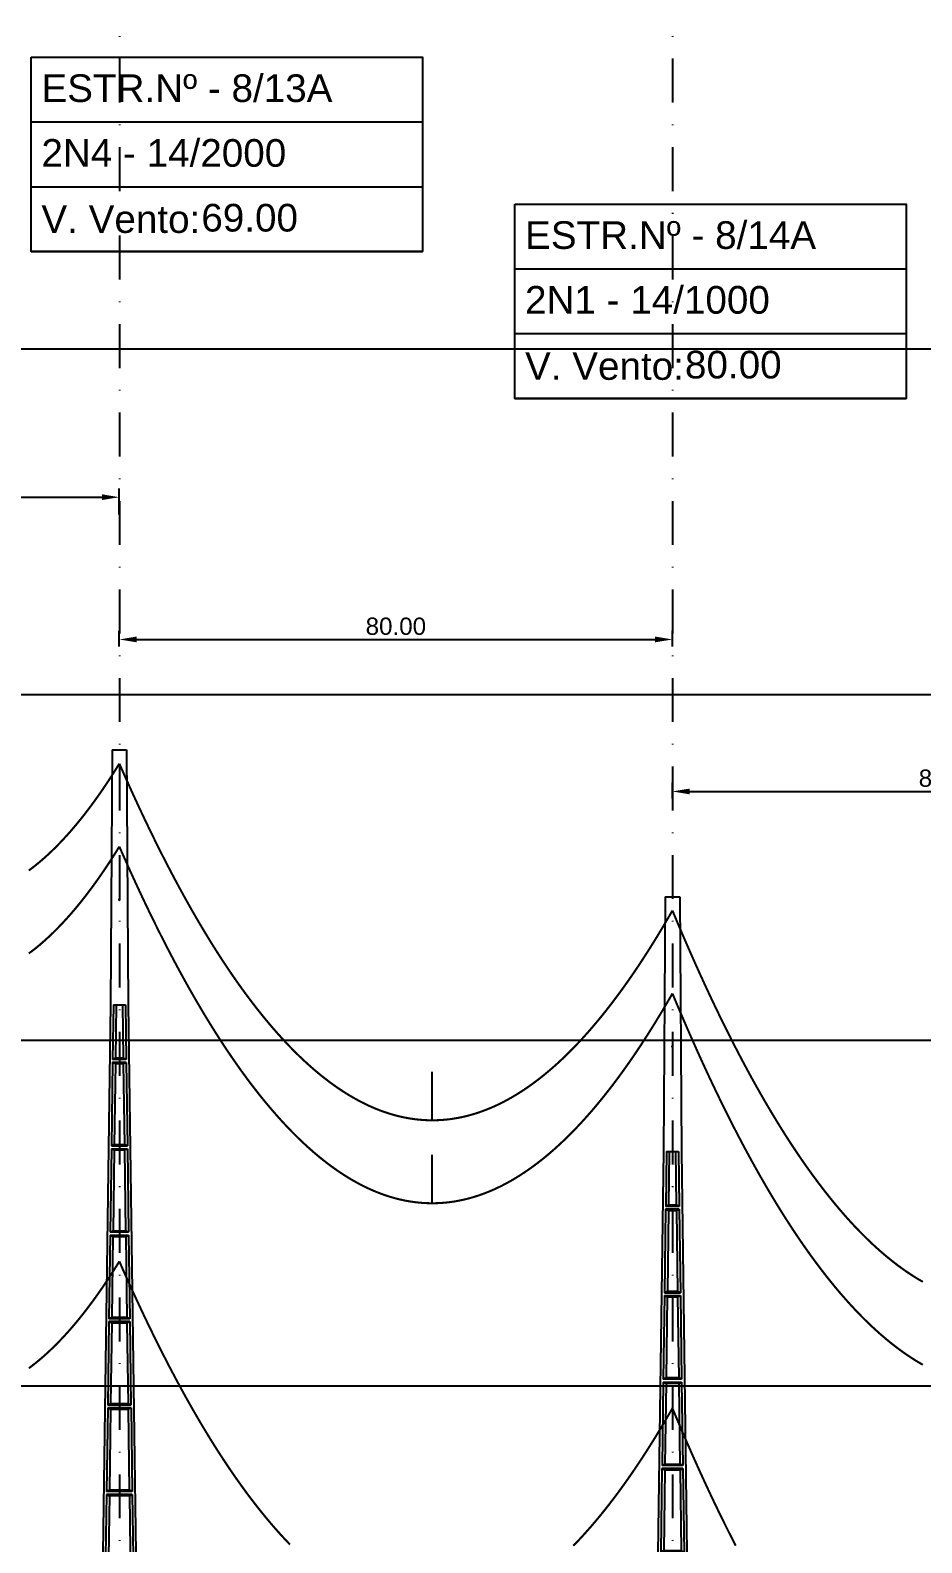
# Model space of a CAD drawing. Header units: metres. Extents: x -121 to 9872, y 3505 to 10721.
# Drawn here: x 8834.9 to 8963.8, y 8877.3 to 9096.1 of the extents above; entities that cross this region are included whole.
import ezdxf
from ezdxf.enums import TextEntityAlignment as Align

# ---------------------------------------------------------------- set-up
doc = ezdxf.new("R2010")
doc.units = ezdxf.units.M
doc.header["$PDMODE"] = 2
doc.linetypes.add('DASHDOT', pattern=[25.4, 12.7, -6.35, 0, -6.35])
for name, color, linetype in [('Cabeçalho', 7, 'Continuous'), ('CON-EOL- CA MAGNOLIA', 210, 'Continuous'), ('CON-EOL- PROJEÇÃO', 22, 'Continuous'), ('cotas', 7, 'Continuous'), ('Grade', 9, 'Continuous'), ('Ind.Rot', 8, 'DASHDOT'), ('POSTE DT', 7, 'Continuous')]:
    doc.layers.add(name, color=color, linetype=linetype)
doc.styles.add('Arial', font='arial.ttf')
doc.styles.add('SIMM-PADRÃO_(TXT)', font='arial.ttf', dxfattribs={"height": 2})
doc.styles.get("Standard").update_dxf_attribs({"font": 'arial.ttf'})
doc.dimstyles.new('ISO-25', dxfattribs={"dimtxt": 2.5, "dimasz": 2.5, "dimexe": 1.25, "dimexo": 0.625, "dimtad": 1, "dimzin": 1, "dimtxsty": 'Standard', "dimcen": 2.5, "dimaunit": 1, "dimadec": 3, "dimazin": 3, "dimtfac": 1, "dimtmove": 0, "dimatfit": 3, "dimfxlon": 1, "dimarcsym": 0})

# ---------------------------------------------------------------- blocks, each defined once
blk = doc.blocks.new('*U1')
at = {"layer": 'POSTE DT', "extrusion": (0, 1, 0)}
for p, q in [((-3.31, 378.23), (-4.05, 262)), ((-3.31, 378.23), (3.31, 378.23)), ((3.31, 378.23), (4.06, 262)), ((-4.05, 262), (-7.72, 0)), ((-4.05, 262), (-4.05, 262)), ((-2.73, 262), (-3.08, 237.05)), ((-2.73, 262), (2.75, 262)), ((-1.42, 262), (-1.77, 237.57)), ((1.43, 262), (1.77, 237.57)), ((2.75, 262), (3.1, 237.05)), ((4.06, 262), (7.72, 0)), ((-3.1, 235.74), (-3.63, 197.65)), ((3.11, 235.73), (-3.1, 235.74)), ((3.1, 237.05), (-3.08, 237.05)), ((-1.8, 235.21), (-2.32, 198.19)), ((1.8, 235.21), (2.32, 198.19)), ((3.11, 235.73), (3.65, 197.65)), ((-3.65, 196.34), (-4.19, 158.25)), ((-2.35, 195.8), (-2.87, 158.8)), ((2.35, 195.8), (2.87, 158.8)), ((3.66, 196.34), (4.2, 158.25)), ((-4.21, 156.94), (-4.74, 118.85)), ((-2.9, 156.39), (-3.42, 119.41)), ((2.91, 156.39), (3.42, 119.41)), ((4.21, 156.94), (4.75, 118.85)), ((-4.76, 117.54), (-5.29, 79.45)), ((4.77, 117.54), (-4.76, 117.54)), ((4.75, 118.85), (-4.74, 118.85)), ((4.77, 117.54), (5.3, 79.45)), ((-3.46, 116.98), (-3.97, 80.02)), ((3.46, 116.98), (3.98, 80.02)), ((-5.31, 78.14), (-5.85, 40.06)), ((5.32, 78.14), (-5.31, 78.14)), ((5.3, 79.45), (-5.29, 79.45)), ((-4.01, 77.57), (-4.53, 40.63)), ((4.01, 77.57), (4.53, 40.63)), ((5.32, 78.14), (5.85, 40.06)), ((-5.86, 38.74), (-6.41, 0)), ((5.87, 38.74), (-5.86, 38.74)), ((5.85, 40.06), (-5.85, 40.06)), ((-4.56, 38.17), (-5.1, 0)), ((4.56, 38.17), (5.1, 0)), ((5.87, 38.74), (6.41, 0)), ((-6.41, 0), (-7.72, 0)), ((-5.1, 0), (-6.41, 0)), ((5.1, 0), (-5.1, 0)), ((6.41, 0), (5.1, 0)), ((7.72, 0), (6.41, 0))]:
    blk.add_line(p, q, dxfattribs=at)
at = {"layer": 'POSTE DT', "ltscale": 3}
for points in [[(-3.65, 196.34), (3.66, 196.34)], [(-3.63, 197.65), (3.65, 197.65)], [(-4.21, 156.94), (4.21, 156.94)], [(4.2, 158.25), (-4.19, 158.25)]]:
    blk.add_lwpolyline(points, dxfattribs=at)
at = {"layer": 'POSTE DT'}
for points, knots in [([(0.25, 309.94), (0.25, 309.93), (0.25, 309.93), (0.25, 309.92), (0.25, 309.91), (0.25, 309.9), (0.25, 309.89), (0.24, 309.85), (0.22, 309.82), (0.19, 309.77), (0.16, 309.74), (0.11, 309.71), (0.08, 309.7), (0.01, 309.68), (-0.02, 309.68), (-0.08, 309.7), (-0.11, 309.71), (-0.16, 309.74), (-0.18, 309.76), (-0.21, 309.8), (-0.22, 309.82), (-0.24, 309.85), (-0.24, 309.87), (-0.25, 309.89), (-0.25, 309.9), (-0.25, 309.92), (-0.25, 309.92), (-0.25, 309.93), (-0.25, 309.94), (-0.25, 309.95), (-0.25, 309.95), (-0.25, 309.96), (-0.25, 309.97), (-0.24, 310), (-0.23, 310.02), (-0.21, 310.07), (-0.2, 310.09), (-0.15, 310.14), (-0.13, 310.15), (-0.07, 310.18), (-0.03, 310.19), (0.03, 310.19), (0.06, 310.18), (0.12, 310.16), (0.14, 310.14), (0.18, 310.11), (0.2, 310.09), (0.21, 310.06), (0.22, 310.05), (0.23, 310.04), (0.24, 310.01), (0.24, 309.99), (0.25, 309.97), (0.25, 309.96), (0.25, 309.95), (0.25, 309.94), (0.25, 309.94), (0.25, 309.94), (0.25, 309.94)], [-54.728303, -54.728303, -54.728303, -54.728303, -54.309038, -54.309038, -53.647169, -53.647169, -52.532885, -52.532885, -48.86224, -48.86224, -45.282765, -45.282765, -41.52867, -41.52867, -37.867486, -37.867486, -34.454589, -34.454589, -31.301423, -31.301423, -28.48103, -28.48103, -26.961755, -26.961755, -25.7544, -25.7544, -25.136228, -25.136228, -24.64409, -24.64409, -24.094201, -24.094201, -23.191199, -23.191199, -20.494482, -20.494482, -17.342863, -17.342863, -13.645538, -13.645538, -9.835989, -9.835989, -6.296781, -6.296781, -3.005029, -3.005029, 0, 0, 0, 1.527594, 1.527594, 3.697216, 3.697216, 4.489727, 4.489727, 5.01438, 5.01438, 5.095313, 5.095313, 5.095313, 5.095313]), ([(-3.1, 235.74), (-2.88, 235.65), (-2.67, 235.56), (-2.23, 235.39), (-2.02, 235.3), (-1.8, 235.21)], [0.055576, 0.055576, 0.055576, 0.055576, 56.767409, 56.767409, 113.50757, 113.50757, 113.50757, 113.50757]), ([(-1.77, 237.57), (-1.99, 237.49), (-2.21, 237.4), (-2.64, 237.22), (-2.86, 237.14), (-3.08, 237.05)], [0, 0, 0, 0, 56.660495, 56.660495, 113.412826, 113.412826, 113.412826, 113.412826]), ([(-1.8, 235.21), (-1.2, 235.21), (-0.6, 235.21), (0.6, 235.21), (1.2, 235.21), (1.8, 235.21)], [0, 0, 0, 0, 68.567797, 68.567797, 137.136247, 137.136247, 137.136247, 137.136247]), ([(1.77, 237.57), (1.18, 237.57), (0.59, 237.57), (-0.59, 237.57), (-1.18, 237.57), (-1.77, 237.57)], [0, 0, 0, 0, 67.306894, 67.306894, 134.614447, 134.614447, 134.614447, 134.614447]), ([(3.1, 237.05), (2.87, 237.14), (2.65, 237.23), (2.21, 237.4), (1.99, 237.49), (1.77, 237.57)], [0, 0, 0, 0, 56.738948, 56.738948, 113.38731, 113.38731, 113.38731, 113.38731]), ([(1.8, 235.21), (2.02, 235.3), (2.24, 235.38), (2.68, 235.56), (2.89, 235.65), (3.11, 235.73)], [0, 0, 0, 0, 56.845349, 56.845349, 113.599799, 113.599799, 113.599799, 113.599799]), ([(-3.65, 196.34), (-3.43, 196.25), (-3.22, 196.16), (-2.78, 195.98), (-2.57, 195.89), (-2.35, 195.8)], [0.054307, 0.054307, 0.054307, 0.054307, 63.527131, 63.527131, 127.063246, 127.063246, 127.063246, 127.063246]), ([(-2.32, 198.19), (-2.54, 198.1), (-2.76, 198.01), (-3.2, 197.83), (-3.41, 197.74), (-3.63, 197.65)], [0, 0, 0, 0, 63.412073, 63.412073, 126.777421, 126.777421, 126.777421, 126.777421]), ([(-2.35, 195.8), (-1.57, 195.8), (-0.78, 195.8), (0.79, 195.8), (1.57, 195.8), (2.35, 195.8)], [0, 0, 0, 0, 89.585713, 89.585713, 179.17191, 179.17191, 179.17191, 179.17191]), ([(2.32, 198.19), (1.55, 198.19), (0.77, 198.19), (-0.77, 198.19), (-1.55, 198.19), (-2.32, 198.19)], [0, 0, 0, 0, 88.31008, 88.31008, 176.620652, 176.620652, 176.620652, 176.620652]), ([(3.65, 197.65), (3.43, 197.74), (3.2, 197.83), (2.76, 198.01), (2.54, 198.1), (2.32, 198.19)], [0, 0, 0, 0, 63.488119, 63.488119, 126.880939, 126.880939, 126.880939, 126.880939]), ([(2.35, 195.8), (2.57, 195.89), (2.79, 195.98), (3.23, 196.16), (3.45, 196.25), (3.66, 196.34)], [0, 0, 0, 0, 63.60246, 63.60246, 127.109696, 127.109696, 127.109696, 127.109696]), ([(-2.87, 158.8), (-3.09, 158.71), (-3.31, 158.62), (-3.75, 158.43), (-3.97, 158.34), (-4.19, 158.25)], [0, 0, 0, 0, 70.301707, 70.301707, 140.590947, 140.590947, 140.590947, 140.590947]), ([(2.87, 158.8), (1.92, 158.8), (0.96, 158.8), (-0.96, 158.8), (-1.91, 158.8), (-2.87, 158.8)], [0, 0, 0, 0, 109.314454, 109.314454, 218.629264, 218.629264, 218.629264, 218.629264]), ([(4.2, 158.25), (3.98, 158.34), (3.76, 158.44), (3.31, 158.62), (3.09, 158.71), (2.87, 158.8)], [0, 0, 0, 0, 70.379198, 70.379198, 140.659718, 140.659718, 140.659718, 140.659718]), ([(-4.21, 156.94), (-3.99, 156.85), (-3.77, 156.75), (-3.34, 156.57), (-3.12, 156.48), (-2.9, 156.39)], [0.053423, 0.053423, 0.053423, 0.053423, 70.429742, 70.429742, 140.90167, 140.90167, 140.90167, 140.90167]), ([(-2.9, 156.39), (-1.94, 156.39), (-0.97, 156.39), (0.97, 156.39), (1.94, 156.39), (2.91, 156.39)], [0, 0, 0, 0, 110.60219, 110.60219, 221.20473, 221.20473, 221.20473, 221.20473]), ([(2.91, 156.39), (3.12, 156.48), (3.34, 156.57), (3.78, 156.75), (4, 156.85), (4.21, 156.94)], [0, 0, 0, 0, 70.506649, 70.506649, 140.914701, 140.914701, 140.914701, 140.914701]), ([(-4.76, 117.54), (-4.54, 117.45), (-4.32, 117.35), (-3.89, 117.17), (-3.67, 117.07), (-3.46, 116.98)], [0.052784, 0.052784, 0.052784, 0.052784, 77.438432, 77.438432, 154.950301, 154.950301, 154.950301, 154.950301]), ([(-3.42, 119.41), (-3.64, 119.32), (-3.86, 119.23), (-4.3, 119.04), (-4.52, 118.95), (-4.74, 118.85)], [0, 0, 0, 0, 77.299547, 77.299547, 154.618634, 154.618634, 154.618634, 154.618634]), ([(3.42, 119.41), (2.28, 119.41), (1.14, 119.41), (-1.14, 119.41), (-2.28, 119.41), (-3.42, 119.41)], [0, 0, 0, 0, 130.319901, 130.319901, 260.640046, 260.640046, 260.640046, 260.640046]), ([(4.75, 118.85), (4.53, 118.95), (4.31, 119.04), (3.87, 119.23), (3.64, 119.32), (3.42, 119.41)], [0, 0, 0, 0, 77.381597, 77.381597, 154.66183, 154.66183, 154.66183, 154.66183]), ([(3.46, 116.98), (3.68, 117.07), (3.89, 117.17), (4.33, 117.35), (4.55, 117.45), (4.77, 117.54)], [0, 0, 0, 0, 77.520013, 77.520013, 154.938747, 154.938747, 154.938747, 154.938747]), ([(-3.46, 116.98), (-2.3, 116.98), (-1.15, 116.98), (1.15, 116.98), (2.31, 116.98), (3.46, 116.98)], [0, 0, 0, 0, 131.617604, 131.617604, 263.235447, 263.235447, 263.235447, 263.235447]), ([(-5.31, 78.14), (-5.09, 78.05), (-4.88, 77.95), (-4.44, 77.76), (-4.23, 77.67), (-4.01, 77.57)], [0.052308, 0.052308, 0.052308, 0.052308, 84.527725, 84.527725, 169.158824, 169.158824, 169.158824, 169.158824]), ([(-3.97, 80.02), (-4.19, 79.93), (-4.41, 79.83), (-4.85, 79.64), (-5.07, 79.55), (-5.29, 79.45)], [0, 0, 0, 0, 84.379671, 84.379671, 168.809376, 168.809376, 168.809376, 168.809376]), ([(-4.01, 77.57), (-2.67, 77.57), (-1.34, 77.57), (1.34, 77.57), (2.67, 77.57), (4.01, 77.57)], [0, 0, 0, 0, 152.632212, 152.632212, 305.264569, 305.264569, 305.264569, 305.264569]), ([(3.98, 80.02), (2.65, 80.02), (1.33, 80.02), (-1.32, 80.02), (-2.65, 80.02), (-3.97, 80.02)], [0, 0, 0, 0, 151.326157, 151.326157, 302.652465, 302.652465, 302.652465, 302.652465]), ([(5.3, 79.45), (5.08, 79.55), (4.86, 79.64), (4.42, 79.83), (4.2, 79.93), (3.98, 80.02)], [0, 0, 0, 0, 84.46863, 84.46863, 168.833721, 168.833721, 168.833721, 168.833721]), ([(4.01, 77.57), (4.23, 77.67), (4.45, 77.76), (4.88, 77.95), (5.1, 78.05), (5.32, 78.14)], [0, 0, 0, 0, 84.616316, 84.616316, 169.129178, 169.129178, 169.129178, 169.129178]), ([(-5.86, 38.74), (-5.65, 38.65), (-5.43, 38.55), (-5, 38.36), (-4.78, 38.26), (-4.56, 38.17)], [0.026524, 0.026524, 0.026524, 0.026524, 91.679563, 91.679563, 183.466041, 183.466041, 183.466041, 183.466041]), ([(-4.53, 40.63), (-4.75, 40.53), (-4.97, 40.44), (-5.41, 40.25), (-5.63, 40.15), (-5.85, 40.06)], [0, 0, 0, 0, 91.523648, 91.523648, 183.126775, 183.126775, 183.126775, 183.126775]), ([(-4.56, 38.17), (-3.04, 38.17), (-1.52, 38.17), (1.52, 38.17), (3.04, 38.17), (4.56, 38.17)], [0, 0, 0, 0, 173.646192, 173.646192, 347.292451, 347.292451, 347.292451, 347.292451]), ([(4.53, 40.63), (3.02, 40.63), (1.51, 40.63), (-1.51, 40.63), (-3.02, 40.63), (-4.53, 40.63)], [0, 0, 0, 0, 172.33304, 172.33304, 344.666151, 344.666151, 344.666151, 344.666151]), ([(5.85, 40.06), (5.63, 40.15), (5.41, 40.25), (4.97, 40.44), (4.75, 40.53), (4.53, 40.63)], [0, 0, 0, 0, 91.621326, 91.621326, 183.137324, 183.137324, 183.137324, 183.137324]), ([(4.56, 38.17), (4.78, 38.26), (5, 38.36), (5.43, 38.55), (5.65, 38.65), (5.87, 38.74)], [0, 0, 0, 0, 91.776928, 91.776928, 183.448614, 183.448614, 183.448614, 183.448614])]:
    blk.add_open_spline(points, degree=3, knots=knots, dxfattribs=at)
blk = doc.blocks.new('Bloco P Sup')
at = {"layer": 'Cabeçalho'}
blk.add_lwpolyline([(-11.66, -3.34), (44.97, -3.34), (44.97, -31.45), (-11.66, -31.45)], close=True, dxfattribs=at)
for points in [[(-11.66, -12.71), (44.97, -12.71)], [(-11.66, -22.08), (44.97, -22.08)], [(-11.66, -31.45), (44.97, -31.45)]]:
    blk.add_lwpolyline(points, dxfattribs=at)
at = {"layer": 'Cabeçalho', "style": 'Arial'}
blk.add_text('V. Vento:', height=4, dxfattribs=at).set_placement((-10.16, -26.77), align=Align.MIDDLE_LEFT)
at = {"layer": 'Cabeçalho', "style": 'SIMM-PADRÃO_(TXT)'}
for tag, p in [('ESTRUTURANUM', (-10.16, -11.03)), ('TIPO_ESFORÇO', (-10.16, -20.4)), ('VÃOVENTO', (12.97, -29.77))]:
    blk.add_attdef(tag, text='', height=4, dxfattribs=at).set_placement(p, align=Align.BOTTOM_LEFT)
blk = doc.blocks.new('*D152')
at = {"layer": 'cotas', "color": 0, "lineweight": -2, "transparency": 16777216}
for p, q in [((8791.77, 9026.06), (8791.77, 9029.81)), ((8847.77, 9026.06), (8847.77, 9029.81)), ((8794.27, 9028.56), (8845.27, 9028.56))]:
    blk.add_line(p, q, dxfattribs=at)
at = {"layer": 'cotas', "color": 0, "transparency": 16777216}
for points in [[(8794.27, 9028.98), (8794.27, 9028.15), (8791.77, 9028.56)], [(8845.27, 9028.98), (8845.27, 9028.15), (8847.77, 9028.56)]]:
    blk.add_solid(points, dxfattribs=at)
at = {"layer": 'Defpoints', "color": 0, "transparency": 16777216}
for p in [(8847.77, 9028.56), (8791.77, 9007.45), (8847.77, 8992.02)]:
    blk.add_point(p, dxfattribs=at)
at = {"layer": 'cotas', "color": 0, "transparency": 16777216, "insert": (8819.77, 9030.69), "char_height": 2.5, "attachment_point": 5}
blk.add_mtext('56,00', dxfattribs=at)
blk = doc.blocks.new('*D153')
at = {"layer": 'cotas', "color": 0, "lineweight": -2, "transparency": 16777216}
for p, q in [((8847.77, 9006.98), (8847.77, 9009.23)), ((8850.27, 9007.98), (8925.27, 9007.98)), ((8927.77, 9006.98), (8927.77, 9009.23))]:
    blk.add_line(p, q, dxfattribs=at)
at = {"layer": 'cotas', "color": 0, "transparency": 16777216}
for points in [[(8850.27, 9008.4), (8850.27, 9007.57), (8847.77, 9007.98)], [(8925.27, 9008.4), (8925.27, 9007.57), (8927.77, 9007.98)]]:
    blk.add_solid(points, dxfattribs=at)
at = {"layer": 'Defpoints', "color": 0, "transparency": 16777216}
for p in [(8927.77, 9007.98), (8847.77, 8992.02), (8927.77, 8970.77)]:
    blk.add_point(p, dxfattribs=at)
at = {"layer": 'cotas', "color": 0, "transparency": 16777216, "insert": (8887.77, 9009.88), "char_height": 2.5, "attachment_point": 5}
blk.add_mtext('80.00', dxfattribs=at)
blk = doc.blocks.new('*D154')
at = {"layer": 'cotas', "color": 0, "lineweight": -2, "transparency": 16777216}
for p, q in [((8927.77, 8985), (8927.77, 8987.25)), ((8930.27, 8986), (9005.27, 8986)), ((9007.77, 8985), (9007.77, 8987.25))]:
    blk.add_line(p, q, dxfattribs=at)
at = {"layer": 'cotas', "color": 0, "transparency": 16777216}
for points in [[(8930.27, 8986.41), (8930.27, 8985.58), (8927.77, 8986)], [(9005.27, 8986.41), (9005.27, 8985.58), (9007.77, 8986)]]:
    blk.add_solid(points, dxfattribs=at)
at = {"layer": 'Defpoints', "color": 0, "transparency": 16777216}
for p in [(9007.77, 8986), (8927.77, 8970.77), (9007.77, 8940.35)]:
    blk.add_point(p, dxfattribs=at)
at = {"layer": 'cotas', "color": 0, "transparency": 16777216, "insert": (8967.77, 8987.9), "char_height": 2.5, "attachment_point": 5}
blk.add_mtext('80.00', dxfattribs=at)

msp = doc.modelspace()

# ---------------------------------------------------------------- linework, layer by layer
at = {"layer": 'CON-EOL- CA MAGNOLIA'}
for p, q in [((8893.035, 8938.427), (8893.035, 8945.427)), ((8893.035, 8926.427), (8893.035, 8933.427)), ((8893.035, 8926.427), (8893.035, 8933.427))]:
    msp.add_line(p, q, dxfattribs=at)
at = {"layer": 'CON-EOL- CA MAGNOLIA', "const_width": 0.3}
for points in [[(8834.68, 8974.563), (8834.959, 8974.77), (8835.238, 8974.983), (8835.516, 8975.201), (8835.795, 8975.424), (8836.074, 8975.652), (8836.352, 8975.886), (8836.631, 8976.125), (8836.909, 8976.37), (8837.188, 8976.619), (8837.467, 8976.874), (8837.745, 8977.134), (8838.024, 8977.4), (8838.302, 8977.67), (8838.581, 8977.946), (8838.86, 8978.227), (8839.138, 8978.514), (8839.417, 8978.806), (8839.695, 8979.103), (8839.974, 8979.405), (8840.253, 8979.713), (8840.531, 8980.026), (8840.81, 8980.344), (8841.088, 8980.667), (8841.367, 8980.996), (8841.646, 8981.33), (8841.924, 8981.67), (8842.203, 8982.014), (8842.481, 8982.364), (8842.76, 8982.719), (8843.039, 8983.08), (8843.317, 8983.446), (8843.596, 8983.817), (8843.875, 8984.193), (8844.153, 8984.575), (8844.432, 8984.962), (8844.71, 8985.354), (8844.989, 8985.752), (8845.268, 8986.155), (8845.546, 8986.563), (8845.825, 8986.977), (8846.103, 8987.395), (8846.382, 8987.819), (8846.661, 8988.249), (8846.939, 8988.684), (8847.218, 8989.124), (8847.496, 8989.569), (8847.775, 8990.02)], [(8847.775, 8990.02), (8848.173, 8989.113), (8848.571, 8988.214), (8848.969, 8987.323), (8849.367, 8986.44), (8849.765, 8985.565), (8850.163, 8984.699), (8850.561, 8983.841), (8850.959, 8982.99), (8851.357, 8982.148), (8851.755, 8981.314), (8852.153, 8980.488), (8852.551, 8979.67), (8852.949, 8978.861), (8853.347, 8978.059), (8853.745, 8977.266), (8854.143, 8976.48), (8854.541, 8975.703), (8854.939, 8974.934), (8855.337, 8974.173), (8855.735, 8973.42), (8856.133, 8972.675), (8856.531, 8971.938), (8856.929, 8971.209), (8857.327, 8970.489), (8857.725, 8969.776), (8858.123, 8969.072), (8858.521, 8968.375), (8858.919, 8967.687), (8859.317, 8967.006), (8859.715, 8966.334), (8860.113, 8965.67), (8860.511, 8965.014), (8860.909, 8964.365), (8861.307, 8963.725), (8861.705, 8963.093), (8862.103, 8962.469), (8862.501, 8961.853), (8862.899, 8961.246), (8863.297, 8960.646), (8863.695, 8960.054), (8864.093, 8959.47), (8864.491, 8958.894), (8864.889, 8958.327), (8865.287, 8957.767), (8865.685, 8957.215), (8866.083, 8956.672), (8866.481, 8956.136), (8866.879, 8955.608), (8867.277, 8955.089), (8867.675, 8954.577), (8868.074, 8954.073), (8868.472, 8953.578), (8868.87, 8953.09), (8869.268, 8952.611), (8869.666, 8952.139), (8870.064, 8951.675), (8870.462, 8951.22), (8870.86, 8950.772), (8871.258, 8950.333), (8871.656, 8949.901), (8872.054, 8949.477), (8872.452, 8949.062), (8872.85, 8948.654), (8873.248, 8948.254), (8873.646, 8947.863), (8874.044, 8947.479), (8874.442, 8947.103), (8874.84, 8946.736), (8875.238, 8946.376), (8875.636, 8946.024), (8876.034, 8945.68), (8876.432, 8945.345), (8876.83, 8945.017), (8877.228, 8944.697), (8877.626, 8944.385), (8878.024, 8944.081), (8878.422, 8943.785), (8878.82, 8943.497), (8879.218, 8943.217), (8879.616, 8942.945), (8880.014, 8942.681), (8880.412, 8942.425), (8880.81, 8942.177), (8881.208, 8941.936), (8881.606, 8941.704), (8882.004, 8941.48), (8882.402, 8941.263), (8882.8, 8941.055), (8883.198, 8940.855), (8883.596, 8940.662), (8883.994, 8940.478), (8884.392, 8940.301), (8884.79, 8940.132), (8885.188, 8939.972), (8885.586, 8939.819), (8885.984, 8939.674), (8886.382, 8939.538), (8886.78, 8939.409), (8887.178, 8939.288), (8887.576, 8939.175), (8887.974, 8939.07), (8888.372, 8938.973), (8888.77, 8938.884), (8889.168, 8938.802), (8889.566, 8938.729), (8889.964, 8938.664), (8890.362, 8938.607), (8890.76, 8938.557), (8891.158, 8938.516), (8891.556, 8938.482), (8891.954, 8938.457), (8892.352, 8938.439), (8892.75, 8938.429), (8893.148, 8938.428), (8893.546, 8938.434), (8893.944, 8938.448), (8894.342, 8938.47), (8894.74, 8938.5), (8895.138, 8938.538), (8895.536, 8938.584), (8895.934, 8938.638), (8896.332, 8938.7), (8896.73, 8938.77), (8897.128, 8938.848), (8897.526, 8938.933), (8897.924, 8939.027), (8898.322, 8939.129), (8898.72, 8939.238), (8899.118, 8939.355), (8899.516, 8939.481), (8899.914, 8939.614), (8900.312, 8939.756), (8900.71, 8939.905), (8901.108, 8940.062), (8901.506, 8940.227), (8901.904, 8940.4), (8902.302, 8940.582), (8902.7, 8940.771), (8903.098, 8940.968), (8903.496, 8941.173), (8903.894, 8941.386), (8904.292, 8941.606), (8904.69, 8941.835), (8905.088, 8942.072), (8905.486, 8942.317), (8905.884, 8942.57), (8906.282, 8942.83), (8906.68, 8943.099), (8907.078, 8943.375), (8907.476, 8943.66), (8907.875, 8943.952), (8908.273, 8944.253), (8908.671, 8944.561), (8909.069, 8944.878), (8909.467, 8945.202), (8909.865, 8945.535), (8910.263, 8945.875), (8910.661, 8946.223), (8911.059, 8946.58), (8911.457, 8946.944), (8911.855, 8947.316), (8912.253, 8947.696), (8912.651, 8948.085), (8913.049, 8948.481), (8913.447, 8948.885), (8913.845, 8949.297), (8914.243, 8949.717), (8914.641, 8950.146), (8915.039, 8950.582), (8915.437, 8951.026), (8915.835, 8951.478), (8916.233, 8951.938), (8916.631, 8952.406), (8917.029, 8952.882), (8917.427, 8953.366), (8917.825, 8953.859), (8918.223, 8954.359), (8918.621, 8954.867), (8919.019, 8955.383), (8919.417, 8955.907), (8919.815, 8956.439), (8920.213, 8956.98), (8920.611, 8957.528), (8921.009, 8958.084), (8921.407, 8958.648), (8921.805, 8959.221), (8922.203, 8959.801), (8922.601, 8960.389), (8922.999, 8960.986), (8923.397, 8961.59), (8923.795, 8962.203), (8924.193, 8962.823), (8924.591, 8963.452), (8924.989, 8964.088), (8925.387, 8964.733), (8925.785, 8965.386), (8926.183, 8966.046), (8926.581, 8966.715), (8926.979, 8967.392), (8927.377, 8968.077), (8927.775, 8968.77)], [(8834.68, 8962.563), (8834.959, 8962.77), (8835.238, 8962.983), (8835.516, 8963.201), (8835.795, 8963.424), (8836.074, 8963.652), (8836.352, 8963.886), (8836.631, 8964.125), (8836.909, 8964.37), (8837.188, 8964.619), (8837.467, 8964.874), (8837.745, 8965.134), (8838.024, 8965.4), (8838.302, 8965.67), (8838.581, 8965.946), (8838.86, 8966.227), (8839.138, 8966.514), (8839.417, 8966.806), (8839.695, 8967.103), (8839.974, 8967.405), (8840.253, 8967.713), (8840.531, 8968.026), (8840.81, 8968.344), (8841.088, 8968.667), (8841.367, 8968.996), (8841.646, 8969.33), (8841.924, 8969.67), (8842.203, 8970.014), (8842.481, 8970.364), (8842.76, 8970.719), (8843.039, 8971.08), (8843.317, 8971.446), (8843.596, 8971.817), (8843.875, 8972.193), (8844.153, 8972.575), (8844.432, 8972.962), (8844.71, 8973.354), (8844.989, 8973.752), (8845.268, 8974.155), (8845.546, 8974.563), (8845.825, 8974.977), (8846.103, 8975.395), (8846.382, 8975.82), (8846.661, 8976.249), (8846.939, 8976.684), (8847.218, 8977.124), (8847.496, 8977.569), (8847.775, 8978.02)], [(8834.68, 8962.563), (8834.959, 8962.77), (8835.238, 8962.983), (8835.516, 8963.201), (8835.795, 8963.424), (8836.074, 8963.652), (8836.352, 8963.886), (8836.631, 8964.125), (8836.909, 8964.37), (8837.188, 8964.619), (8837.467, 8964.874), (8837.745, 8965.134), (8838.024, 8965.4), (8838.302, 8965.67), (8838.581, 8965.946), (8838.86, 8966.227), (8839.138, 8966.514), (8839.417, 8966.806), (8839.695, 8967.103), (8839.974, 8967.405), (8840.253, 8967.713), (8840.531, 8968.026), (8840.81, 8968.344), (8841.088, 8968.667), (8841.367, 8968.996), (8841.646, 8969.33), (8841.924, 8969.67), (8842.203, 8970.014), (8842.481, 8970.364), (8842.76, 8970.719), (8843.039, 8971.08), (8843.317, 8971.446), (8843.596, 8971.817), (8843.875, 8972.193), (8844.153, 8972.575), (8844.432, 8972.962), (8844.71, 8973.354), (8844.989, 8973.752), (8845.268, 8974.155), (8845.546, 8974.563), (8845.825, 8974.977), (8846.103, 8975.395), (8846.382, 8975.819), (8846.661, 8976.249), (8846.939, 8976.684), (8847.218, 8977.124), (8847.496, 8977.569), (8847.775, 8978.02)], [(8847.775, 8978.02), (8848.173, 8977.113), (8848.571, 8976.214), (8848.969, 8975.323), (8849.367, 8974.44), (8849.765, 8973.565), (8850.163, 8972.699), (8850.561, 8971.84), (8850.959, 8970.99), (8851.357, 8970.148), (8851.755, 8969.314), (8852.153, 8968.488), (8852.551, 8967.67), (8852.949, 8966.861), (8853.347, 8966.059), (8853.745, 8965.266), (8854.143, 8964.48), (8854.541, 8963.703), (8854.939, 8962.934), (8855.337, 8962.173), (8855.735, 8961.42), (8856.133, 8960.675), (8856.531, 8959.938), (8856.929, 8959.209), (8857.327, 8958.489), (8857.725, 8957.776), (8858.123, 8957.071), (8858.521, 8956.375), (8858.919, 8955.687), (8859.317, 8955.006), (8859.715, 8954.334), (8860.113, 8953.67), (8860.511, 8953.014), (8860.909, 8952.365), (8861.307, 8951.725), (8861.705, 8951.093), (8862.103, 8950.469), (8862.501, 8949.853), (8862.899, 8949.246), (8863.297, 8948.646), (8863.695, 8948.054), (8864.093, 8947.47), (8864.491, 8946.894), (8864.889, 8946.327), (8865.287, 8945.767), (8865.685, 8945.215), (8866.083, 8944.672), (8866.481, 8944.136), (8866.879, 8943.608), (8867.277, 8943.089), (8867.675, 8942.577), (8868.074, 8942.073), (8868.472, 8941.578), (8868.87, 8941.09), (8869.268, 8940.611), (8869.666, 8940.139), (8870.064, 8939.675), (8870.462, 8939.22), (8870.86, 8938.772), (8871.258, 8938.333), (8871.656, 8937.901), (8872.054, 8937.477), (8872.452, 8937.062), (8872.85, 8936.654), (8873.248, 8936.255), (8873.646, 8935.863), (8874.044, 8935.479), (8874.442, 8935.103), (8874.84, 8934.736), (8875.238, 8934.376), (8875.636, 8934.024), (8876.034, 8933.68), (8876.432, 8933.345), (8876.83, 8933.017), (8877.228, 8932.697), (8877.626, 8932.385), (8878.024, 8932.081), (8878.422, 8931.785), (8878.82, 8931.497), (8879.218, 8931.217), (8879.616, 8930.945), (8880.014, 8930.681), (8880.412, 8930.425), (8880.81, 8930.177), (8881.208, 8929.936), (8881.606, 8929.704), (8882.004, 8929.48), (8882.402, 8929.263), (8882.8, 8929.055), (8883.198, 8928.855), (8883.596, 8928.662), (8883.994, 8928.478), (8884.392, 8928.301), (8884.79, 8928.132), (8885.188, 8927.972), (8885.586, 8927.819), (8885.984, 8927.674), (8886.382, 8927.538), (8886.78, 8927.409), (8887.178, 8927.288), (8887.576, 8927.175), (8887.974, 8927.07), (8888.372, 8926.973), (8888.77, 8926.884), (8889.168, 8926.802), (8889.566, 8926.729), (8889.964, 8926.664), (8890.362, 8926.607), (8890.76, 8926.557), (8891.158, 8926.516), (8891.556, 8926.482), (8891.954, 8926.457), (8892.352, 8926.439), (8892.75, 8926.429), (8893.148, 8926.428), (8893.546, 8926.434), (8893.944, 8926.448), (8894.342, 8926.47), (8894.74, 8926.5), (8895.138, 8926.538), (8895.536, 8926.584), (8895.934, 8926.638), (8896.332, 8926.7), (8896.73, 8926.77), (8897.128, 8926.848), (8897.526, 8926.933), (8897.924, 8927.027), (8898.322, 8927.129), (8898.72, 8927.238), (8899.118, 8927.356), (8899.516, 8927.481), (8899.914, 8927.614), (8900.312, 8927.756), (8900.71, 8927.905), (8901.108, 8928.062), (8901.506, 8928.227), (8901.904, 8928.401), (8902.302, 8928.582), (8902.7, 8928.771), (8903.098, 8928.968), (8903.496, 8929.173), (8903.894, 8929.386), (8904.292, 8929.606), (8904.69, 8929.835), (8905.088, 8930.072), (8905.486, 8930.317), (8905.884, 8930.569), (8906.282, 8930.83), (8906.68, 8931.099), (8907.078, 8931.375), (8907.476, 8931.66), (8907.875, 8931.952), (8908.273, 8932.253), (8908.671, 8932.561), (8909.069, 8932.878), (8909.467, 8933.202), (8909.865, 8933.535), (8910.263, 8933.875), (8910.661, 8934.223), (8911.059, 8934.58), (8911.457, 8934.944), (8911.855, 8935.316), (8912.253, 8935.696), (8912.651, 8936.085), (8913.049, 8936.481), (8913.447, 8936.885), (8913.845, 8937.297), (8914.243, 8937.717), (8914.641, 8938.145), (8915.039, 8938.582), (8915.437, 8939.026), (8915.835, 8939.478), (8916.233, 8939.938), (8916.631, 8940.406), (8917.029, 8940.882), (8917.427, 8941.366), (8917.825, 8941.859), (8918.223, 8942.359), (8918.621, 8942.867), (8919.019, 8943.383), (8919.417, 8943.907), (8919.815, 8944.439), (8920.213, 8944.98), (8920.611, 8945.528), (8921.009, 8946.084), (8921.407, 8946.648), (8921.805, 8947.221), (8922.203, 8947.801), (8922.601, 8948.389), (8922.999, 8948.986), (8923.397, 8949.59), (8923.795, 8950.203), (8924.193, 8950.823), (8924.591, 8951.452), (8924.989, 8952.088), (8925.387, 8952.733), (8925.785, 8953.386), (8926.183, 8954.046), (8926.581, 8954.715), (8926.979, 8955.392), (8927.377, 8956.077), (8927.775, 8956.77)], [(8847.775, 8978.02), (8848.173, 8977.113), (8848.571, 8976.214), (8848.969, 8975.323), (8849.367, 8974.44), (8849.765, 8973.565), (8850.163, 8972.699), (8850.561, 8971.841), (8850.959, 8970.99), (8851.357, 8970.148), (8851.755, 8969.314), (8852.153, 8968.488), (8852.551, 8967.67), (8852.949, 8966.861), (8853.347, 8966.059), (8853.745, 8965.266), (8854.143, 8964.48), (8854.541, 8963.703), (8854.939, 8962.934), (8855.337, 8962.173), (8855.735, 8961.42), (8856.133, 8960.675), (8856.531, 8959.938), (8856.929, 8959.209), (8857.327, 8958.489), (8857.725, 8957.776), (8858.123, 8957.072), (8858.521, 8956.375), (8858.919, 8955.687), (8859.317, 8955.006), (8859.715, 8954.334), (8860.113, 8953.67), (8860.511, 8953.014), (8860.909, 8952.365), (8861.307, 8951.725), (8861.705, 8951.093), (8862.103, 8950.469), (8862.501, 8949.853), (8862.899, 8949.246), (8863.297, 8948.646), (8863.695, 8948.054), (8864.093, 8947.47), (8864.491, 8946.894), (8864.889, 8946.327), (8865.287, 8945.767), (8865.685, 8945.215), (8866.083, 8944.672), (8866.481, 8944.136), (8866.879, 8943.608), (8867.277, 8943.089), (8867.675, 8942.577), (8868.074, 8942.073), (8868.472, 8941.578), (8868.87, 8941.09), (8869.268, 8940.611), (8869.666, 8940.139), (8870.064, 8939.675), (8870.462, 8939.22), (8870.86, 8938.772), (8871.258, 8938.333), (8871.656, 8937.901), (8872.054, 8937.477), (8872.452, 8937.062), (8872.85, 8936.654), (8873.248, 8936.254), (8873.646, 8935.863), (8874.044, 8935.479), (8874.442, 8935.103), (8874.84, 8934.736), (8875.238, 8934.376), (8875.636, 8934.024), (8876.034, 8933.681), (8876.432, 8933.345), (8876.83, 8933.017), (8877.228, 8932.697), (8877.626, 8932.385), (8878.024, 8932.081), (8878.422, 8931.785), (8878.82, 8931.497), (8879.218, 8931.217), (8879.616, 8930.945), (8880.014, 8930.681), (8880.412, 8930.425), (8880.81, 8930.177), (8881.208, 8929.936), (8881.606, 8929.704), (8882.004, 8929.48), (8882.402, 8929.263), (8882.8, 8929.055), (8883.198, 8928.855), (8883.596, 8928.662), (8883.994, 8928.478), (8884.392, 8928.301), (8884.79, 8928.132), (8885.188, 8927.972), (8885.586, 8927.819), (8885.984, 8927.674), (8886.382, 8927.538), (8886.78, 8927.409), (8887.178, 8927.288), (8887.576, 8927.175), (8887.974, 8927.07), (8888.372, 8926.973), (8888.77, 8926.884), (8889.168, 8926.802), (8889.566, 8926.729), (8889.964, 8926.664), (8890.362, 8926.607), (8890.76, 8926.557), (8891.158, 8926.516), (8891.556, 8926.482), (8891.954, 8926.457), (8892.352, 8926.439), (8892.75, 8926.429), (8893.148, 8926.428), (8893.546, 8926.434), (8893.944, 8926.448), (8894.342, 8926.47), (8894.74, 8926.5), (8895.138, 8926.538), (8895.536, 8926.584), (8895.934, 8926.638), (8896.332, 8926.7), (8896.73, 8926.77), (8897.128, 8926.848), (8897.526, 8926.933), (8897.924, 8927.027), (8898.322, 8927.129), (8898.72, 8927.238), (8899.118, 8927.355), (8899.516, 8927.481), (8899.914, 8927.614), (8900.312, 8927.756), (8900.71, 8927.905), (8901.108, 8928.062), (8901.506, 8928.227), (8901.904, 8928.4), (8902.302, 8928.582), (8902.7, 8928.771), (8903.098, 8928.968), (8903.496, 8929.173), (8903.894, 8929.386), (8904.292, 8929.606), (8904.69, 8929.835), (8905.088, 8930.072), (8905.486, 8930.317), (8905.884, 8930.569), (8906.282, 8930.83), (8906.68, 8931.099), (8907.078, 8931.375), (8907.476, 8931.66), (8907.875, 8931.952), (8908.273, 8932.253), (8908.671, 8932.561), (8909.069, 8932.878), (8909.467, 8933.202), (8909.865, 8933.535), (8910.263, 8933.875), (8910.661, 8934.223), (8911.059, 8934.58), (8911.457, 8934.944), (8911.855, 8935.316), (8912.253, 8935.696), (8912.651, 8936.085), (8913.049, 8936.481), (8913.447, 8936.885), (8913.845, 8937.297), (8914.243, 8937.717), (8914.641, 8938.146), (8915.039, 8938.582), (8915.437, 8939.026), (8915.835, 8939.478), (8916.233, 8939.938), (8916.631, 8940.406), (8917.029, 8940.882), (8917.427, 8941.366), (8917.825, 8941.859), (8918.223, 8942.359), (8918.621, 8942.867), (8919.019, 8943.383), (8919.417, 8943.907), (8919.815, 8944.439), (8920.213, 8944.98), (8920.611, 8945.528), (8921.009, 8946.084), (8921.407, 8946.648), (8921.805, 8947.221), (8922.203, 8947.801), (8922.601, 8948.389), (8922.999, 8948.986), (8923.397, 8949.59), (8923.795, 8950.203), (8924.193, 8950.823), (8924.591, 8951.452), (8924.989, 8952.088), (8925.387, 8952.733), (8925.785, 8953.386), (8926.183, 8954.046), (8926.581, 8954.715), (8926.979, 8955.392), (8927.377, 8956.077), (8927.775, 8956.77)], [(8927.775, 8968.77), (8928.173, 8967.816), (8928.571, 8966.871), (8928.969, 8965.933), (8929.367, 8965.004), (8929.765, 8964.083), (8930.163, 8963.17), (8930.561, 8962.265), (8930.959, 8961.369), (8931.357, 8960.48), (8931.755, 8959.6), (8932.153, 8958.728), (8932.551, 8957.863), (8932.949, 8957.008), (8933.347, 8956.16), (8933.745, 8955.32), (8934.143, 8954.488), (8934.541, 8953.665), (8934.939, 8952.85), (8935.337, 8952.042), (8935.735, 8951.243), (8936.133, 8950.452), (8936.531, 8949.669), (8936.929, 8948.894), (8937.327, 8948.128), (8937.725, 8947.369), (8938.123, 8946.618), (8938.521, 8945.876), (8938.919, 8945.141), (8939.317, 8944.415), (8939.715, 8943.697), (8940.113, 8942.987), (8940.511, 8942.285), (8940.909, 8941.591), (8941.307, 8940.905), (8941.705, 8940.227), (8942.103, 8939.557), (8942.501, 8938.895), (8942.899, 8938.241), (8943.297, 8937.595), (8943.695, 8936.958), (8944.093, 8936.328), (8944.491, 8935.707), (8944.889, 8935.093), (8945.287, 8934.488), (8945.685, 8933.89), (8946.083, 8933.301), (8946.481, 8932.719), (8946.879, 8932.146), (8947.277, 8931.581), (8947.675, 8931.023), (8948.074, 8930.474), (8948.472, 8929.933), (8948.87, 8929.4), (8949.268, 8928.874), (8949.666, 8928.357), (8950.064, 8927.848), (8950.462, 8927.347), (8950.86, 8926.853), (8951.258, 8926.368), (8951.656, 8925.891), (8952.054, 8925.422), (8952.452, 8924.961), (8952.85, 8924.507), (8953.248, 8924.062), (8953.646, 8923.625), (8954.044, 8923.196), (8954.442, 8922.775), (8954.84, 8922.361), (8955.238, 8921.956), (8955.636, 8921.559), (8956.034, 8921.17), (8956.432, 8920.788), (8956.83, 8920.415), (8957.228, 8920.05), (8957.626, 8919.692), (8958.024, 8919.343), (8958.422, 8919.002), (8958.82, 8918.668), (8959.218, 8918.343), (8959.616, 8918.025), (8960.014, 8917.716), (8960.412, 8917.414), (8960.81, 8917.121), (8961.208, 8916.835), (8961.606, 8916.557), (8962.004, 8916.288), (8962.402, 8916.026), (8962.8, 8915.772), (8963.198, 8915.526), (8963.596, 8915.289), (8963.994, 8915.059)], [(8927.775, 8956.77), (8928.173, 8955.816), (8928.571, 8954.871), (8928.969, 8953.933), (8929.367, 8953.004), (8929.765, 8952.083), (8930.163, 8951.17), (8930.561, 8950.265), (8930.959, 8949.369), (8931.357, 8948.48), (8931.755, 8947.6), (8932.153, 8946.728), (8932.551, 8945.864), (8932.949, 8945.008), (8933.347, 8944.16), (8933.745, 8943.32), (8934.143, 8942.488), (8934.541, 8941.665), (8934.939, 8940.85), (8935.337, 8940.042), (8935.735, 8939.243), (8936.133, 8938.452), (8936.531, 8937.669), (8936.929, 8936.894), (8937.327, 8936.128), (8937.725, 8935.369), (8938.123, 8934.618), (8938.521, 8933.876), (8938.919, 8933.142), (8939.317, 8932.415), (8939.715, 8931.697), (8940.113, 8930.987), (8940.511, 8930.285), (8940.909, 8929.591), (8941.307, 8928.905), (8941.705, 8928.227), (8942.103, 8927.557), (8942.501, 8926.895), (8942.899, 8926.241), (8943.297, 8925.596), (8943.695, 8924.958), (8944.093, 8924.328), (8944.491, 8923.707), (8944.889, 8923.093), (8945.287, 8922.488), (8945.685, 8921.89), (8946.083, 8921.301), (8946.481, 8920.719), (8946.879, 8920.146), (8947.277, 8919.581), (8947.675, 8919.023), (8948.074, 8918.474), (8948.472, 8917.933), (8948.87, 8917.4), (8949.268, 8916.874), (8949.666, 8916.357), (8950.064, 8915.848), (8950.462, 8915.347), (8950.86, 8914.853), (8951.258, 8914.368), (8951.656, 8913.891), (8952.054, 8913.422), (8952.452, 8912.961), (8952.85, 8912.507), (8953.248, 8912.062), (8953.646, 8911.625), (8954.044, 8911.196), (8954.442, 8910.775), (8954.84, 8910.361), (8955.238, 8909.956), (8955.636, 8909.559), (8956.034, 8909.17), (8956.432, 8908.788), (8956.83, 8908.415), (8957.228, 8908.05), (8957.626, 8907.692), (8958.024, 8907.343), (8958.422, 8907.002), (8958.82, 8906.668), (8959.218, 8906.343), (8959.616, 8906.025), (8960.014, 8905.716), (8960.412, 8905.414), (8960.81, 8905.121), (8961.208, 8904.835), (8961.606, 8904.557), (8962.004, 8904.288), (8962.402, 8904.026), (8962.8, 8903.772), (8963.198, 8903.526), (8963.596, 8903.289), (8963.994, 8903.059)], [(8927.775, 8956.77), (8928.173, 8955.816), (8928.571, 8954.871), (8928.969, 8953.933), (8929.367, 8953.004), (8929.765, 8952.083), (8930.163, 8951.17), (8930.561, 8950.265), (8930.959, 8949.369), (8931.357, 8948.48), (8931.755, 8947.6), (8932.153, 8946.728), (8932.551, 8945.863), (8932.949, 8945.008), (8933.347, 8944.16), (8933.745, 8943.32), (8934.143, 8942.489), (8934.541, 8941.665), (8934.939, 8940.85), (8935.337, 8940.042), (8935.735, 8939.243), (8936.133, 8938.452), (8936.531, 8937.669), (8936.929, 8936.894), (8937.327, 8936.128), (8937.725, 8935.369), (8938.123, 8934.618), (8938.521, 8933.876), (8938.919, 8933.141), (8939.317, 8932.415), (8939.715, 8931.697), (8940.113, 8930.987), (8940.511, 8930.285), (8940.909, 8929.591), (8941.307, 8928.905), (8941.705, 8928.227), (8942.103, 8927.557), (8942.501, 8926.895), (8942.899, 8926.241), (8943.297, 8925.595), (8943.695, 8924.958), (8944.093, 8924.328), (8944.491, 8923.707), (8944.889, 8923.093), (8945.287, 8922.488), (8945.685, 8921.89), (8946.083, 8921.301), (8946.481, 8920.719), (8946.879, 8920.146), (8947.277, 8919.581), (8947.675, 8919.023), (8948.074, 8918.474), (8948.472, 8917.933), (8948.87, 8917.4), (8949.268, 8916.874), (8949.666, 8916.357), (8950.064, 8915.848), (8950.462, 8915.347), (8950.86, 8914.853), (8951.258, 8914.368), (8951.656, 8913.891), (8952.054, 8913.422), (8952.452, 8912.961), (8952.85, 8912.507), (8953.248, 8912.062), (8953.646, 8911.625), (8954.044, 8911.196), (8954.442, 8910.775), (8954.84, 8910.361), (8955.238, 8909.956), (8955.636, 8909.559), (8956.034, 8909.17), (8956.432, 8908.788), (8956.83, 8908.415), (8957.228, 8908.05), (8957.626, 8907.692), (8958.024, 8907.343), (8958.422, 8907.002), (8958.82, 8906.668), (8959.218, 8906.343), (8959.616, 8906.025), (8960.014, 8905.716), (8960.412, 8905.414), (8960.81, 8905.121), (8961.208, 8904.835), (8961.606, 8904.557), (8962.004, 8904.288), (8962.402, 8904.026), (8962.8, 8903.772), (8963.198, 8903.526), (8963.596, 8903.289), (8963.994, 8903.059)]]:
    msp.add_lwpolyline(points, dxfattribs=at)
at = {"layer": 'CON-EOL- PROJEÇÃO', "const_width": 0.3}
for points in [[(8834.68, 8902.563), (8834.959, 8902.77), (8835.238, 8902.983), (8835.516, 8903.201), (8835.795, 8903.424), (8836.074, 8903.652), (8836.352, 8903.886), (8836.631, 8904.125), (8836.909, 8904.37), (8837.188, 8904.619), (8837.467, 8904.874), (8837.745, 8905.134), (8838.024, 8905.4), (8838.302, 8905.67), (8838.581, 8905.946), (8838.86, 8906.227), (8839.138, 8906.514), (8839.417, 8906.806), (8839.695, 8907.103), (8839.974, 8907.405), (8840.253, 8907.713), (8840.531, 8908.026), (8840.81, 8908.344), (8841.088, 8908.667), (8841.367, 8908.996), (8841.646, 8909.33), (8841.924, 8909.67), (8842.203, 8910.014), (8842.481, 8910.364), (8842.76, 8910.719), (8843.039, 8911.08), (8843.317, 8911.446), (8843.596, 8911.817), (8843.875, 8912.193), (8844.153, 8912.575), (8844.432, 8912.962), (8844.71, 8913.354), (8844.989, 8913.752), (8845.268, 8914.155), (8845.546, 8914.563), (8845.825, 8914.976), (8846.103, 8915.395), (8846.382, 8915.819), (8846.661, 8916.249), (8846.939, 8916.684), (8847.218, 8917.124), (8847.496, 8917.569), (8847.775, 8918.02)], [(8847.775, 8918.02), (8848.173, 8917.113), (8848.571, 8916.214), (8848.969, 8915.323), (8849.367, 8914.44), (8849.765, 8913.565), (8850.163, 8912.699), (8850.561, 8911.841), (8850.959, 8910.99), (8851.357, 8910.148), (8851.755, 8909.314), (8852.153, 8908.488), (8852.551, 8907.67), (8852.949, 8906.861), (8853.347, 8906.059), (8853.745, 8905.266), (8854.143, 8904.48), (8854.541, 8903.703), (8854.939, 8902.934), (8855.337, 8902.173), (8855.735, 8901.42), (8856.133, 8900.675), (8856.531, 8899.938), (8856.929, 8899.209), (8857.327, 8898.489), (8857.725, 8897.776), (8858.123, 8897.072), (8858.521, 8896.375), (8858.919, 8895.687), (8859.317, 8895.006), (8859.715, 8894.334), (8860.113, 8893.67), (8860.511, 8893.014), (8860.909, 8892.365), (8861.307, 8891.725), (8861.705, 8891.093), (8862.103, 8890.469), (8862.501, 8889.853), (8862.899, 8889.246), (8863.297, 8888.646), (8863.695, 8888.054), (8864.093, 8887.47), (8864.491, 8886.894), (8864.889, 8886.327), (8865.287, 8885.767), (8865.685, 8885.215), (8866.083, 8884.672), (8866.481, 8884.136), (8866.879, 8883.608), (8867.277, 8883.089), (8867.675, 8882.577), (8868.074, 8882.073), (8868.472, 8881.578), (8868.87, 8881.09), (8869.268, 8880.611), (8869.666, 8880.139), (8870.064, 8879.675), (8870.462, 8879.22), (8870.86, 8878.772), (8871.258, 8878.333), (8871.656, 8877.901), (8872.054, 8877.477), (8872.452, 8877.062)], [(8913.447, 8876.885), (8913.845, 8877.297), (8914.243, 8877.717), (8914.641, 8878.146), (8915.039, 8878.582), (8915.437, 8879.026), (8915.835, 8879.478), (8916.233, 8879.938), (8916.631, 8880.406), (8917.029, 8880.882), (8917.427, 8881.366), (8917.825, 8881.859), (8918.223, 8882.359), (8918.621, 8882.867), (8919.019, 8883.383), (8919.417, 8883.907), (8919.815, 8884.439), (8920.213, 8884.98), (8920.611, 8885.528), (8921.009, 8886.084), (8921.407, 8886.648), (8921.805, 8887.221), (8922.203, 8887.801), (8922.601, 8888.389), (8922.999, 8888.986), (8923.397, 8889.59), (8923.795, 8890.203), (8924.193, 8890.823), (8924.591, 8891.452), (8924.989, 8892.088), (8925.387, 8892.733), (8925.785, 8893.386), (8926.183, 8894.046), (8926.581, 8894.715), (8926.979, 8895.392), (8927.377, 8896.077), (8927.775, 8896.77)], [(8927.775, 8896.77), (8928.173, 8895.816), (8928.571, 8894.871), (8928.969, 8893.933), (8929.367, 8893.004), (8929.765, 8892.083), (8930.163, 8891.17), (8930.561, 8890.265), (8930.959, 8889.369), (8931.357, 8888.48), (8931.755, 8887.6), (8932.153, 8886.728), (8932.551, 8885.863), (8932.949, 8885.008), (8933.347, 8884.16), (8933.745, 8883.32), (8934.143, 8882.488), (8934.541, 8881.665), (8934.939, 8880.85), (8935.337, 8880.042), (8935.735, 8879.243), (8936.133, 8878.452), (8936.531, 8877.669), (8936.929, 8876.894)]]:
    msp.add_lwpolyline(points, dxfattribs=at)
at = {"layer": 'Grade'}
for points in [[(0, 9050), (9859.453, 9050)], [(0, 9000), (9859.453, 9000)], [(0, 8950), (9859.453, 8950)], [(0, 8900), (9859.453, 8900)]]:
    msp.add_lwpolyline(points, dxfattribs=at)
at = {"layer": 'Ind.Rot', "linetype": 'DASHDOT', "ltscale": 0.5}
for points in [[(8847.775, 10500), (8847.775, 8300)], [(8927.775, 10500), (8927.775, 8300)]]:
    msp.add_lwpolyline(points, dxfattribs=at)

# ---------------------------------------------------------------- block references
at = {"layer": 'Cabeçalho'}
for p, values in [((8846.663, 9095.561), {'ESTRUTURANUM': 'ESTR.Nº - 8/13A', 'TIPO_ESFORÇO': '2N4 - 14/2000', 'VÃOVENTO': '69.00'}), ((8916.617, 9074.311), {'ESTRUTURANUM': 'ESTR.Nº - 8/14A', 'TIPO_ESFORÇO': '2N1 - 14/1000', 'VÃOVENTO': '80.00'})]:
    msp.add_blockref('Bloco P Sup', p, dxfattribs=at).add_auto_attribs(values)
at = {"layer": 'POSTE DT', "xscale": 0.3172702451939489, "yscale": 0.3172702451939489, "zscale": 0.3172702451939489}
for p in [(8847.775, 8872.02), (8927.775, 8850.77)]:
    msp.add_blockref('*U1', p, dxfattribs=at)

# ---------------------------------------------------------------- dimensions: what is measured, and where the dimension line sits
at = {"layer": 'cotas'}
dim = msp.add_linear_dim(base=(8847.775, 9028.563), p1=(8791.775, 9007.45), p2=(8847.775, 8992.02), dimstyle='ISO-25', override={"dimtmove": 1}, dxfattribs=at)
dim.commit()
dim.dimension.update_dxf_attribs({"geometry": '*D152', "text_midpoint": (8819.775, 9030.69)})
for base, p1, p2, picture, middle in [((8927.775, 9007.982), (8847.775, 8992.02), (8927.775, 8970.77), '*D153', (8887.775, 9009.883)), ((9007.775, 8985.996), (8927.775, 8970.77), (9007.775, 8940.35), '*D154', (8967.775, 8987.897))]:
    dim = msp.add_linear_dim(base=base, p1=p1, p2=p2, dimstyle='ISO-25', dxfattribs=at)
    dim.commit()
    dim.dimension.update_dxf_attribs({"geometry": picture, "text_midpoint": middle})

doc.saveas('drawing.dxf')
